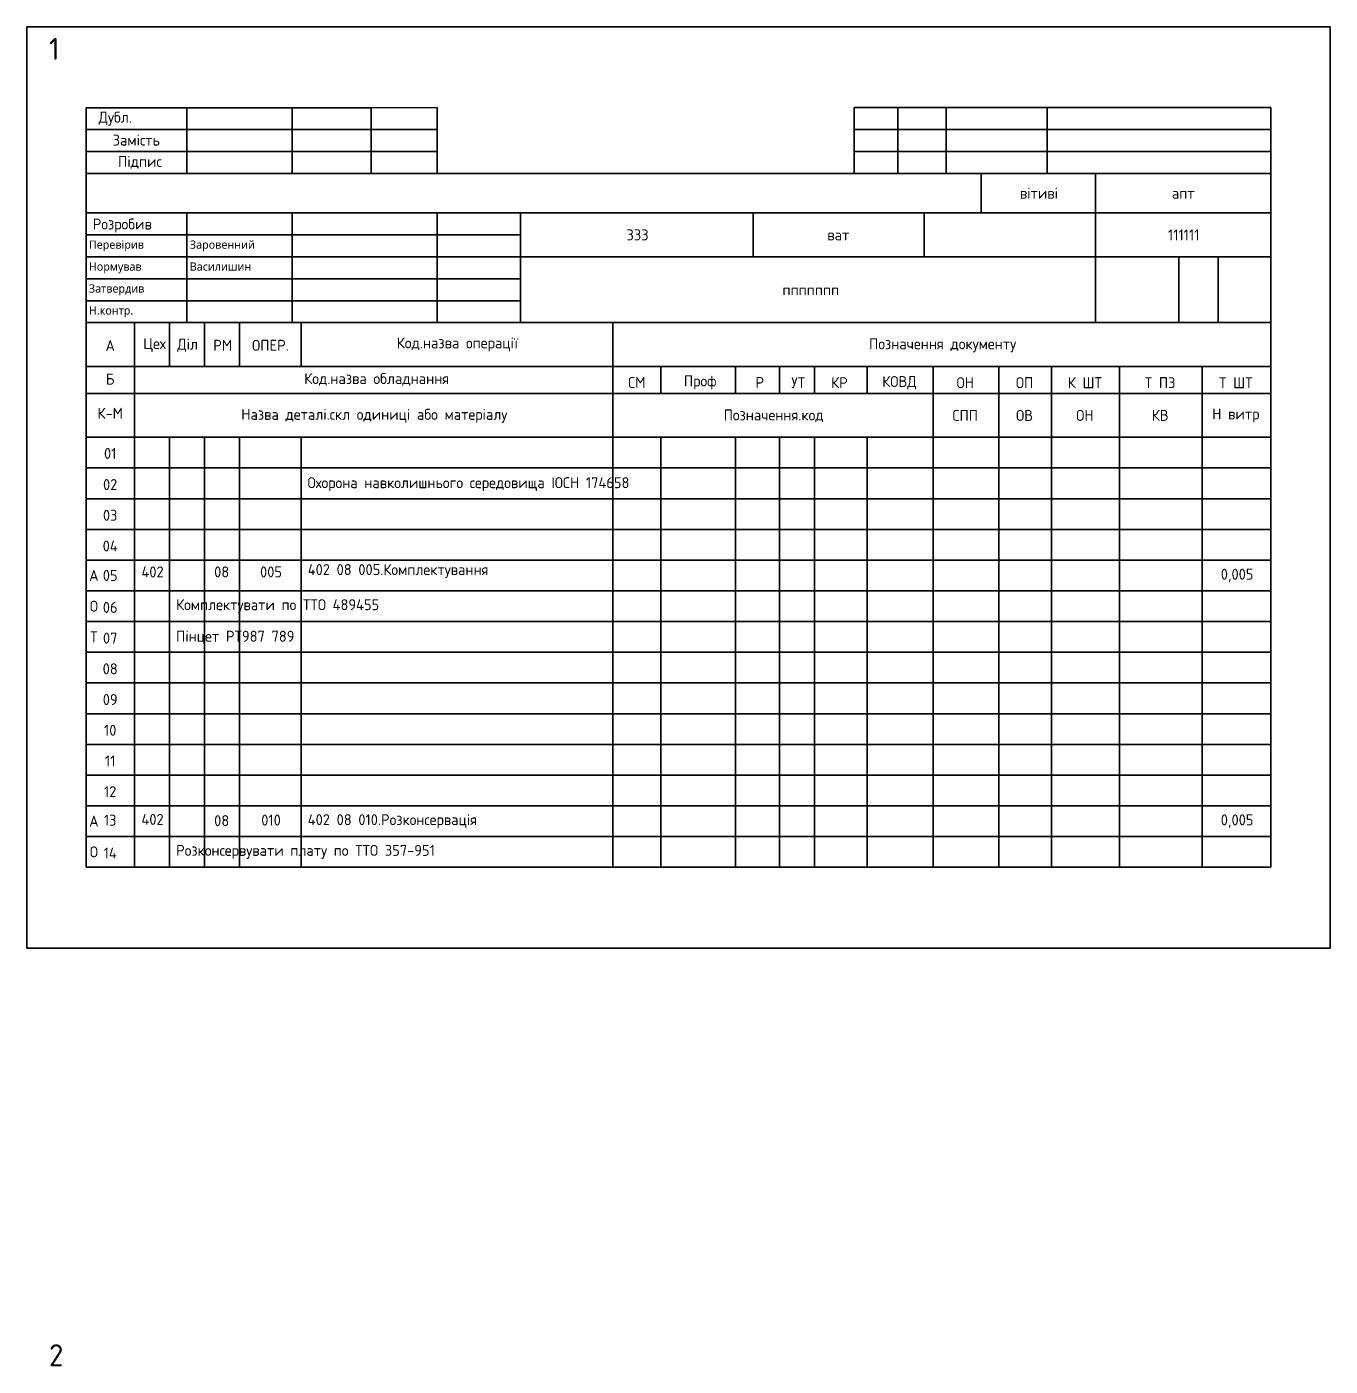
# Model space of a CAD drawing. Header units: millimetres. Extents: x -666 to 353, y -2321 to 561.
# Drawn here: x 52.4 to 349.4, y 255.7 to 561 of the extents above; entities that cross this region are included whole.
import ezdxf

# ---------------------------------------------------------------- set-up
doc = ezdxf.new("R2010")
doc.units = ezdxf.units.MM
doc.layers.get('0').update_dxf_attribs({"lineweight": 35})
doc.layers.add('Текст', color=7, linetype='Continuous')
doc.styles.get("Standard").update_dxf_attribs({"font": 'GOST_B.TTF'})

# ---------------------------------------------------------------- blocks, each defined once
blk = doc.blocks.new('*U1')
for p, q in [((11, 0), (270, 0)), ((11, 0), (11, -7)), ((120, 0), (120, -7)), ((131, 0), (131, -7)), ((148, 0), (148, -7)), ((158, 0), (158, -7)), ((166, 0), (166, -7)), ((178, 0), (178, -7)), ((193, 0), (193, -7)), ((208, 0), (208, -7)), ((220, 0), (220, -7)), ((235.5, 0), (235.5, -7)), ((254.3, 0), (254.3, -7)), ((270, 0), (270, -7)), ((270, -7), (11, -7))]:
    blk.add_line(p, q)

msp = doc.modelspace()

# ---------------------------------------------------------------- linework, layer by layer
for p, q in [((52.37, 350.95), (52.37, 560.95)), ((52.37, 560.95), (349.37, 560.95)), ((349.37, 560.95), (349.37, 350.95)), ((65.87, 542.47), (88.87, 542.47)), ((65.87, 527.52), (65.87, 542.47)), ((88.87, 542.47), (112.87, 542.47)), ((88.87, 542.47), (88.87, 527.52)), ((112.87, 542.47), (130.87, 542.47)), ((112.87, 527.52), (112.87, 542.47)), ((130.87, 542.47), (145.87, 542.52)), ((130.87, 542.47), (130.87, 527.52)), ((145.87, 542.52), (145.87, 537.52)), ((240.87, 542.52), (240.87, 527.52)), ((240.87, 542.52), (335.87, 542.52)), ((250.87, 542.52), (250.87, 527.52)), ((261.87, 542.52), (261.87, 527.52)), ((284.87, 542.52), (284.87, 527.52)), ((335.87, 526.52), (335.87, 542.52)), ((145.87, 537.52), (65.87, 537.52)), ((145.87, 537.52), (145.87, 532.52)), ((240.87, 537.52), (335.87, 537.52)), ((145.87, 532.52), (65.87, 532.52)), ((145.87, 532.52), (145.87, 527.52)), ((335.87, 532.52), (240.87, 532.52)), ((240.87, 532.52), (240.87, 527.52)), ((145.87, 527.52), (65.87, 527.52)), ((65.87, 527.52), (335.87, 527.52)), ((65.87, 527.52), (65.87, 518.52)), ((269.87, 527.52), (269.87, 518.52)), ((295.87, 493.52), (295.87, 527.52)), ((335.87, 518.52), (335.87, 526.52)), ((65.87, 518.52), (335.87, 518.52)), ((65.87, 518.52), (65.87, 513.52)), ((65.87, 518.52), (65.87, 513.52)), ((88.87, 518.52), (88.87, 493.52)), ((112.87, 518.52), (112.87, 493.52)), ((145.87, 518.52), (145.87, 493.52)), ((164.87, 493.52), (164.87, 518.52)), ((217.87, 518.52), (217.87, 508.52)), ((256.87, 518.52), (256.87, 508.52)), ((335.87, 503.52), (335.87, 518.52)), ((65.87, 513.52), (65.87, 508.52)), ((65.87, 513.52), (164.87, 513.52)), ((65.87, 508.52), (65.87, 503.52)), ((65.87, 508.52), (335.87, 508.52)), ((314.87, 508.52), (314.87, 493.52)), ((323.87, 508.52), (323.87, 493.52)), ((65.87, 503.52), (65.87, 493.52)), ((65.87, 503.52), (164.87, 503.52)), ((335.87, 488.52), (335.87, 503.52)), ((65.87, 498.52), (164.87, 498.52)), ((65.87, 493.52), (335.87, 493.52)), ((65.87, 480.39), (65.87, 493.52)), ((76.87, 493.52), (76.87, 467.39)), ((84.87, 493.52), (84.87, 483.52)), ((92.87, 493.52), (92.87, 483.52)), ((100.87, 493.52), (100.87, 483.52)), ((114.87, 493.52), (114.87, 483.52)), ((185.87, 493.52), (185.87, 483.52)), ((335.87, 488.52), (335.87, 480.39)), ((65.87, 483.52), (335.87, 483.52)), ((185.87, 483.52), (185.87, 477.39)), ((196.87, 483.52), (196.87, 477.39)), ((213.87, 483.52), (213.87, 477.39)), ((223.87, 483.52), (223.87, 477.39)), ((231.87, 483.52), (231.87, 477.39)), ((243.87, 483.52), (243.87, 477.39)), ((258.87, 483.52), (258.87, 477.39)), ((273.87, 483.52), (273.87, 477.39)), ((285.87, 483.52), (285.87, 477.39)), ((301.37, 483.52), (301.37, 477.39)), ((320.17, 483.52), (320.17, 477.39)), ((65.87, 468.39), (65.87, 480.39)), ((335.87, 480.39), (335.87, 468.39)), ((335.87, 477.39), (65.87, 477.39)), ((185.87, 477.39), (185.87, 467.39)), ((258.87, 477.39), (258.87, 467.39)), ((273.87, 477.39), (273.87, 467.39)), ((285.87, 477.39), (285.87, 467.39)), ((301.37, 477.39), (301.37, 467.39)), ((320.17, 477.39), (320.17, 467.39)), ((65.87, 461.39), (65.87, 468.39)), ((65.87, 467.39), (335.87, 467.39)), ((76.87, 467.39), (76.87, 369.39)), ((84.87, 467.39), (84.87, 453.39)), ((92.87, 467.39), (92.87, 453.39)), ((100.87, 467.39), (100.87, 453.39)), ((114.87, 467.39), (114.87, 453.39)), ((335.87, 468.39), (335.87, 461.39)), ((65.87, 454.39), (65.87, 461.39)), ((335.87, 461.39), (335.87, 454.39)), ((76.87, 460.39), (65.87, 460.39)), ((65.87, 460.39), (335.87, 460.39)), ((76.87, 460.39), (76.87, 453.39)), ((185.87, 460.39), (185.87, 453.39)), ((196.87, 460.39), (196.87, 453.39)), ((213.87, 460.39), (213.87, 453.39)), ((223.87, 460.39), (223.87, 453.39)), ((231.87, 460.39), (231.87, 453.39)), ((243.87, 460.39), (243.87, 453.39)), ((258.87, 460.39), (258.87, 453.39)), ((273.87, 460.39), (273.87, 453.39)), ((285.87, 460.39), (285.87, 453.39)), ((301.37, 460.39), (301.37, 453.39)), ((320.17, 460.39), (320.17, 453.39)), ((65.87, 447.39), (65.87, 454.39)), ((76.87, 453.39), (65.87, 453.39)), ((76.87, 453.39), (65.87, 453.39)), ((335.87, 453.39), (65.87, 453.39)), ((65.87, 453.39), (335.87, 453.39)), ((76.87, 453.39), (76.87, 446.39)), ((84.87, 453.39), (84.87, 446.39)), ((92.87, 453.39), (92.87, 446.39)), ((100.87, 453.39), (100.87, 446.39)), ((114.87, 453.39), (114.87, 446.39)), ((185.87, 453.39), (185.87, 446.39)), ((196.87, 453.39), (196.87, 446.39)), ((213.87, 453.39), (213.87, 446.39)), ((223.87, 453.39), (223.87, 446.39)), ((231.87, 453.39), (231.87, 446.39)), ((243.87, 453.39), (243.87, 446.39)), ((258.87, 453.39), (258.87, 446.39)), ((273.87, 453.39), (273.87, 446.39)), ((285.87, 453.39), (285.87, 446.39)), ((301.37, 453.39), (301.37, 446.39)), ((320.17, 453.39), (320.17, 446.39)), ((335.87, 454.39), (335.87, 447.39)), ((65.87, 440.39), (65.87, 447.39)), ((76.87, 446.39), (65.87, 446.39)), ((335.87, 446.39), (65.87, 446.39)), ((65.87, 446.39), (335.87, 446.39)), ((76.87, 446.39), (76.87, 439.39)), ((84.87, 446.39), (84.87, 439.39)), ((92.87, 446.39), (92.87, 439.39)), ((100.87, 446.39), (100.87, 439.39)), ((114.87, 446.39), (114.87, 439.39)), ((185.87, 446.39), (185.87, 439.39)), ((196.87, 446.39), (196.87, 439.39)), ((213.87, 446.39), (213.87, 439.39)), ((223.87, 446.39), (223.87, 439.39)), ((231.87, 446.39), (231.87, 439.39)), ((243.87, 446.39), (243.87, 439.39)), ((258.87, 446.39), (258.87, 439.39)), ((273.87, 446.39), (273.87, 439.39)), ((285.87, 446.39), (285.87, 439.39)), ((301.37, 446.39), (301.37, 439.39)), ((320.17, 446.39), (320.17, 439.39)), ((335.87, 447.39), (335.87, 440.39)), ((65.87, 433.39), (65.87, 440.39)), ((335.87, 440.39), (335.87, 433.39)), ((76.87, 439.39), (65.87, 439.39)), ((335.87, 439.39), (65.87, 439.39)), ((65.87, 439.39), (335.87, 439.39)), ((76.87, 439.39), (76.87, 432.39)), ((84.87, 439.39), (84.87, 432.39)), ((92.87, 439.39), (92.87, 432.39)), ((100.87, 439.39), (100.87, 432.39)), ((114.87, 439.39), (114.87, 432.39)), ((185.87, 439.39), (185.87, 432.39)), ((196.87, 439.39), (196.87, 432.39)), ((213.87, 439.39), (213.87, 432.39)), ((223.87, 439.39), (223.87, 432.39)), ((231.87, 439.39), (231.87, 432.39)), ((243.87, 439.39), (243.87, 432.39)), ((258.87, 439.39), (258.87, 432.39)), ((273.87, 439.39), (273.87, 432.39)), ((285.87, 439.39), (285.87, 432.39)), ((301.37, 439.39), (301.37, 432.39)), ((320.17, 439.39), (320.17, 432.39)), ((65.87, 426.39), (65.87, 433.39)), ((76.87, 432.39), (65.87, 432.39)), ((76.87, 432.39), (65.87, 432.39)), ((335.87, 432.39), (65.87, 432.39)), ((65.87, 432.39), (335.87, 432.39)), ((76.87, 432.39), (76.87, 425.39)), ((84.87, 432.39), (84.87, 425.39)), ((92.87, 432.39), (92.87, 425.39)), ((100.87, 432.39), (100.87, 425.39)), ((114.87, 432.39), (114.87, 425.39)), ((185.87, 432.39), (185.87, 425.39)), ((196.87, 432.39), (196.87, 425.39)), ((213.87, 432.39), (213.87, 425.39)), ((223.87, 432.39), (223.87, 425.39)), ((231.87, 432.39), (231.87, 425.39)), ((243.87, 432.39), (243.87, 425.39)), ((258.87, 432.39), (258.87, 425.39)), ((273.87, 432.39), (273.87, 425.39)), ((285.87, 432.39), (285.87, 425.39)), ((301.37, 432.39), (301.37, 425.39)), ((320.17, 432.39), (320.17, 425.39)), ((335.87, 433.39), (335.87, 426.39)), ((65.87, 419.39), (65.87, 426.39)), ((76.87, 425.39), (65.87, 425.39)), ((335.87, 425.39), (65.87, 425.39)), ((65.87, 425.39), (335.87, 425.39)), ((76.87, 425.39), (76.87, 418.39)), ((84.87, 425.39), (84.87, 418.39)), ((92.87, 425.39), (92.87, 418.39)), ((100.87, 425.39), (100.87, 418.39)), ((114.87, 425.39), (114.87, 418.39)), ((185.87, 425.39), (185.87, 418.39)), ((196.87, 425.39), (196.87, 418.39)), ((213.87, 425.39), (213.87, 418.39)), ((223.87, 425.39), (223.87, 418.39)), ((231.87, 425.39), (231.87, 418.39)), ((243.87, 425.39), (243.87, 418.39)), ((258.87, 425.39), (258.87, 418.39)), ((273.87, 425.39), (273.87, 418.39)), ((285.87, 425.39), (285.87, 418.39)), ((301.37, 425.39), (301.37, 418.39)), ((320.17, 425.39), (320.17, 418.39)), ((335.87, 426.39), (335.87, 419.39)), ((65.87, 412.39), (65.87, 419.39)), ((76.87, 418.39), (65.87, 418.39)), ((335.87, 418.39), (65.87, 418.39)), ((65.87, 418.39), (335.87, 418.39)), ((76.87, 418.39), (76.87, 411.39)), ((84.87, 418.39), (84.87, 411.39)), ((92.87, 418.39), (92.87, 411.39)), ((100.87, 418.39), (100.87, 411.39)), ((114.87, 418.39), (114.87, 411.39)), ((185.87, 418.39), (185.87, 411.39)), ((196.87, 418.39), (196.87, 411.39)), ((213.87, 418.39), (213.87, 411.39)), ((223.87, 418.39), (223.87, 411.39)), ((231.87, 418.39), (231.87, 411.39)), ((243.87, 418.39), (243.87, 411.39)), ((258.87, 418.39), (258.87, 411.39)), ((273.87, 418.39), (273.87, 411.39)), ((285.87, 418.39), (285.87, 411.39)), ((301.37, 418.39), (301.37, 411.39)), ((320.17, 418.39), (320.17, 411.39)), ((335.87, 419.39), (335.87, 412.39)), ((65.87, 405.39), (65.87, 412.39)), ((335.87, 412.39), (335.87, 405.39)), ((76.87, 411.39), (65.87, 411.39)), ((76.87, 411.39), (65.87, 411.39)), ((335.87, 411.39), (65.87, 411.39)), ((65.87, 411.39), (335.87, 411.39)), ((76.87, 411.39), (76.87, 404.39)), ((84.87, 411.39), (84.87, 404.39)), ((92.87, 411.39), (92.87, 404.39)), ((100.87, 411.39), (100.87, 404.39)), ((114.87, 411.39), (114.87, 404.39)), ((185.87, 411.39), (185.87, 404.39)), ((196.87, 411.39), (196.87, 404.39)), ((213.87, 411.39), (213.87, 404.39)), ((223.87, 411.39), (223.87, 404.39)), ((231.87, 411.39), (231.87, 404.39)), ((243.87, 411.39), (243.87, 404.39)), ((258.87, 411.39), (258.87, 404.39)), ((273.87, 411.39), (273.87, 404.39)), ((285.87, 411.39), (285.87, 404.39)), ((301.37, 411.39), (301.37, 404.39)), ((320.17, 411.39), (320.17, 404.39)), ((65.87, 398.39), (65.87, 405.39)), ((76.87, 404.39), (65.87, 404.39)), ((335.87, 404.39), (65.87, 404.39)), ((65.87, 404.39), (335.87, 404.39)), ((76.87, 404.39), (76.87, 397.39)), ((84.87, 404.39), (84.87, 397.39)), ((92.87, 404.39), (92.87, 397.39)), ((100.87, 404.39), (100.87, 397.39)), ((114.87, 404.39), (114.87, 397.39)), ((185.87, 404.39), (185.87, 397.39)), ((196.87, 404.39), (196.87, 397.39)), ((213.87, 404.39), (213.87, 397.39)), ((223.87, 404.39), (223.87, 397.39)), ((231.87, 404.39), (231.87, 397.39)), ((243.87, 404.39), (243.87, 397.39)), ((258.87, 404.39), (258.87, 397.39)), ((273.87, 404.39), (273.87, 397.39)), ((285.87, 404.39), (285.87, 397.39)), ((301.37, 404.39), (301.37, 397.39)), ((320.17, 404.39), (320.17, 397.39)), ((335.87, 405.39), (335.87, 398.39)), ((65.87, 369.39), (65.87, 398.39)), ((76.87, 397.39), (65.87, 397.39)), ((335.87, 397.39), (65.87, 397.39)), ((65.87, 397.39), (335.87, 397.39)), ((76.87, 397.39), (76.87, 390.39)), ((84.87, 397.39), (84.87, 390.39)), ((92.87, 397.39), (92.87, 390.39)), ((100.87, 397.39), (100.87, 390.39)), ((114.87, 397.39), (114.87, 390.39)), ((185.87, 397.39), (185.87, 390.39)), ((196.87, 397.39), (196.87, 390.39)), ((213.87, 397.39), (213.87, 390.39)), ((223.87, 397.39), (223.87, 390.39)), ((231.87, 397.39), (231.87, 390.39)), ((243.87, 397.39), (243.87, 390.39)), ((258.87, 397.39), (258.87, 390.39)), ((273.87, 397.39), (273.87, 390.39)), ((285.87, 397.39), (285.87, 390.39)), ((301.37, 397.39), (301.37, 390.39)), ((320.17, 397.39), (320.17, 390.39)), ((335.87, 398.39), (335.87, 369.39)), ((76.87, 390.39), (65.87, 390.39)), ((76.87, 390.39), (65.87, 390.39)), ((335.87, 390.39), (65.87, 390.39)), ((65.87, 390.39), (335.87, 390.39)), ((76.87, 390.39), (76.87, 383.39)), ((84.87, 390.39), (84.87, 383.39)), ((92.87, 390.39), (92.87, 383.39)), ((100.87, 390.39), (100.87, 383.39)), ((114.87, 390.39), (114.87, 383.39)), ((185.87, 390.39), (185.87, 383.39)), ((196.87, 390.39), (196.87, 383.39)), ((213.87, 390.39), (213.87, 383.39)), ((223.87, 390.39), (223.87, 383.39)), ((231.87, 390.39), (231.87, 383.39)), ((243.87, 390.39), (243.87, 383.39)), ((258.87, 390.39), (258.87, 383.39)), ((273.87, 390.39), (273.87, 383.39)), ((285.87, 390.39), (285.87, 383.39)), ((301.37, 390.39), (301.37, 383.39)), ((320.17, 390.39), (320.17, 383.39)), ((76.87, 383.39), (65.87, 383.39)), ((335.87, 383.39), (65.87, 383.39)), ((65.87, 383.39), (335.87, 383.39)), ((76.87, 383.39), (76.87, 376.39)), ((84.87, 383.39), (84.87, 376.39)), ((92.87, 383.39), (92.87, 376.39)), ((100.87, 383.39), (100.87, 376.39)), ((114.87, 383.39), (114.87, 376.39)), ((185.87, 383.39), (185.87, 376.39)), ((196.87, 383.39), (196.87, 376.39)), ((213.87, 383.39), (213.87, 376.39)), ((223.87, 383.39), (223.87, 376.39)), ((231.87, 383.39), (231.87, 376.39)), ((243.87, 383.39), (243.87, 376.39)), ((258.87, 383.39), (258.87, 376.39)), ((273.87, 383.39), (273.87, 376.39)), ((285.87, 383.39), (285.87, 376.39)), ((301.37, 383.39), (301.37, 376.39)), ((320.17, 383.39), (320.17, 376.39)), ((76.87, 376.39), (65.87, 376.39)), ((335.87, 376.39), (65.87, 376.39)), ((65.87, 376.39), (335.87, 376.39)), ((76.87, 376.39), (76.87, 369.39)), ((84.87, 376.39), (84.87, 369.39)), ((92.87, 376.39), (92.87, 369.39)), ((100.87, 376.39), (100.87, 369.39)), ((114.87, 376.39), (114.87, 369.39)), ((185.87, 376.39), (185.87, 369.39)), ((196.87, 376.39), (196.87, 369.39)), ((213.87, 376.39), (213.87, 369.39)), ((223.87, 376.39), (223.87, 369.39)), ((231.87, 376.39), (231.87, 369.39)), ((243.87, 376.39), (243.87, 369.39)), ((258.87, 376.39), (258.87, 369.39)), ((273.87, 376.39), (273.87, 369.39)), ((285.87, 376.39), (285.87, 369.39)), ((301.37, 376.39), (301.37, 369.39)), ((320.17, 376.39), (320.17, 369.39)), ((76.87, 369.39), (65.87, 369.39)), ((76.87, 369.39), (65.87, 369.39)), ((335.87, 369.39), (65.87, 369.39)), ((65.87, 369.39), (335.87, 369.39)), ((349.37, 350.95), (52.37, 350.95))]:
    msp.add_line(p, q)

# ---------------------------------------------------------------- block references
msp.add_blockref('*U1', (65.87, 467.39))

# ---------------------------------------------------------------- texts
for s, width, heights, insert, char_height, attachment_point in [(' Дубл.', 11.5, [0], (71.75, 540), 2.5, 5), (' {\\H1.25x;Замість}', 21.2493, [0], (76.7, 535.13), 2, 5), (' Підпис', 23, [0], (77.37, 530.05), 2.5, 5), (' Розробив', 23, [3.95], (65.87, 517.24), 2.5, 1), ('{\\fSegoe UI|b0|i0|c0|p34;\\H0.75x; \\fSegoe UI|b0|i0|c204|p34;Перевірив    }', 23, [3.95], (65.87, 512.24), 2.5, 1), ('{\\fSegoe UI|b0|i0|c204|p34;\\H0.75x; Заровенний}', 23, [3.95], (88.87, 512.24), 2.5, 1), ('{\\fSegoe UI|b0|i0|c0|p34;\\H0.75x; \\fSegoe UI|b0|i0|c204|p34;Нормував    }', 23, [3.95], (65.87, 507.24), 2.5, 1), ('{\\fSegoe UI|b0|i0|c204|p34;\\H0.75x; Василишин}', 23, [3.95], (88.87, 507.24), 2.5, 1), ('{\\fSegoe UI|b0|i0|c0|p34;\\H0.75x; \\fSegoe UI|b0|i0|c204|p34;Затвердив   }', 23, [3.95], (65.87, 502.24), 2.5, 1), ('{\\fSegoe UI|b0|i0|c0|p34;\\H0.75x; \\fSegoe UI|b0|i0|c204|p34;Н.контр.}', 23, [3.95], (65.87, 497.24), 2.5, 1), ('А', 11, [0], (71.37, 488.29), 2.5, 5), ('Цех', 8, [0], (81.46, 488.41), 2.5, 5), ('Діл', 8, [0], (89, 488.35), 2.5, 5), ('РМ', 8, [0], (97, 488.35), 2.5, 5), ('ОПЕР.', 8, [0], (107.88, 488.35), 2.5, 5), ('Код.назва операції', 39.3298, [0], (150.54, 488.56), 2.5, 5), ('Позначення документу', 48.0694, [0], (261.04, 488.35), 2.5, 5), ('Б', 11, [0], (71.37, 480.64), 2.5, 5), ('Код.назва обладнання', 39.3298, [0], (132.1, 480.57), 2.5, 5), ('СМ', 11, [0], (191.37, 479.89), 2.5, 5), ('Проф', 11, [0], (205.79, 479.89), 2.5, 5), ('Р', 10, [0], (219.37, 479.89), 2.5, 5), ('УТ', 6.25, [0], (228.15, 479.83), 2.5, 5), ('КР', 6.25, [0], (237.54, 479.83), 2.5, 5), ('КОВД', 6.25, [0], (251.21, 479.83), 2.5, 5), ('ОН', 6.25, [0], (266.21, 479.83), 2.5, 5), ('ОП', 6.25, [0], (279.71, 479.83), 2.5, 5), ('К ШТ', 9.2284, [0], (293.46, 479.83), 2.5, 5), ('Т ПЗ', 8.9576, [0], (310.61, 479.83), 2.5, 5), ('Т ШТ', 9.6346, [0], (327.86, 479.83), 2.5, 5), ('К-М', 11, [0], (71.37, 472.86), 2.5, 5), ('Назва деталі.скл одиниці або матеріалу', 81.2961, [0], (131.54, 472.27), 2.5, 5), ('Позначення.код', 48.0694, [0], (222.54, 472.27), 2.5, 5), ('СПП', 6.25, [0], (266.21, 472.37), 2.5, 5), ('ОВ', 6.25, [0], (279.71, 472.37), 2.5, 5), ('ОН', 9.2284, [0], (293.46, 472.37), 2.5, 5), ('КВ', 8.9576, [0], (310.61, 472.37), 2.5, 5), ('Н витр', 11.3668, [0], (327.86, 472.37), 2.5, 5), ('01', 11, [0], (71.37, 463.7), 2.5, 5), ('02', 11, [0], (71.37, 456.61), 2.5, 5), ('03', 11, [0], (71.37, 449.61), 2.5, 5), ('04', 11, [0], (71.37, 442.61), 2.5, 5), ('05', 11, [0], (71.37, 435.89), 2.5, 5), ('\\pi4.2609;0,005', 15.7, [0], (320.17, 435.89), 2.5, 4), ('06', 11, [0], (71.37, 428.61), 2.5, 5), ('07', 11, [0], (71.37, 421.61), 2.5, 5), ('08', 11, [0], (71.37, 414.61), 2.5, 5), ('09', 11, [0], (71.37, 407.61), 2.5, 5), ('10', 11, [0], (71.37, 400.61), 2.5, 5), ('11', 11, [0], (71.37, 393.61), 2.5, 5), ('12', 11, [0], (71.37, 386.61), 2.5, 5), ('13', 11, [0], (71.37, 380.11), 2.5, 5), ('\\pi4.2609;0,005', 15.7, [0], (320.17, 379.89), 2.5, 4), ('14', 11, [0], (71.37, 372.61), 2.5, 5)]:
    msp.add_mtext_dynamic_manual_height_columns(s, width=width, gutter_width=12.5, heights=heights, dxfattribs=dict(insert=insert, char_height=char_height, attachment_point=attachment_point))
at = {"layer": 'Текст'}
for s, width, insert, char_height, attachment_point in [('1', 19.3558, (57.44, 558.44), 5, 1), ('\\pi8.7921;вітиві', 26, (269.87, 523.02), 2.5, 4), ('\\pi17.401;апт', 40, (295.87, 523.02), 2.5, 4), ('\\pi24.149;333', 53, (164.87, 513.52), 2.5, 4), ('\\pi16.901;ват', 39, (217.87, 513.52), 2.5, 4), ('\\pi16.535;111111', 40, (295.87, 513.52), 2.5, 4), ('\\pi59.683;ппппппп', 131, (164.87, 501.02), 2.5, 4), ('                          Охорона навколишнього середовища ІОСН 174658', 251, (76.87, 456.7), 2.5, 4), ('А', 2.5, (67.65, 435.89), 2.5, 5), ('402', 2.5, (81.02, 436.7), 2.5, 5), ('08', 2.5, (96.77, 436.7), 2.5, 5), ('005', 2.5, (108.02, 436.7), 2.5, 5), (' 402 08 005.Комплектування', 71, (114.87, 436.89), 2.5, 4), (' Комплектувати по ТТО 489455', 251, (84.87, 428.89), 2.5, 4), ('О', 2.5, (67.65, 428.89), 2.5, 5), ('Т', 2.5, (67.65, 421.89), 2.5, 5), (' Пінцет РТ987 789 ', 101, (84.87, 421.7), 2.5, 4), ('А', 2.5, (67.65, 379.89), 2.5, 5), ('402', 2.5, (81.02, 380.29), 2.5, 5), ('08', 2.5, (96.77, 380.01), 2.5, 5), ('010', 2.5, (108.02, 380.13), 2.5, 5), (' 402 08 010.Розконсервація', 71, (114.87, 379.89), 2.5, 4), ('О', 2.5, (67.65, 372.89), 2.5, 5), (' Розконсервувати плату по ТТО 357-951', 251, (84.87, 372.89), 2.5, 4), ('2', 19.3558, (57.44, 260.65), 5, 1)]:
    msp.add_mtext_dynamic_manual_height_columns(s, width=width, gutter_width=12.5, heights=[0], dxfattribs=dict(at, insert=insert, char_height=char_height, attachment_point=attachment_point))

doc.saveas('drawing.dxf')
